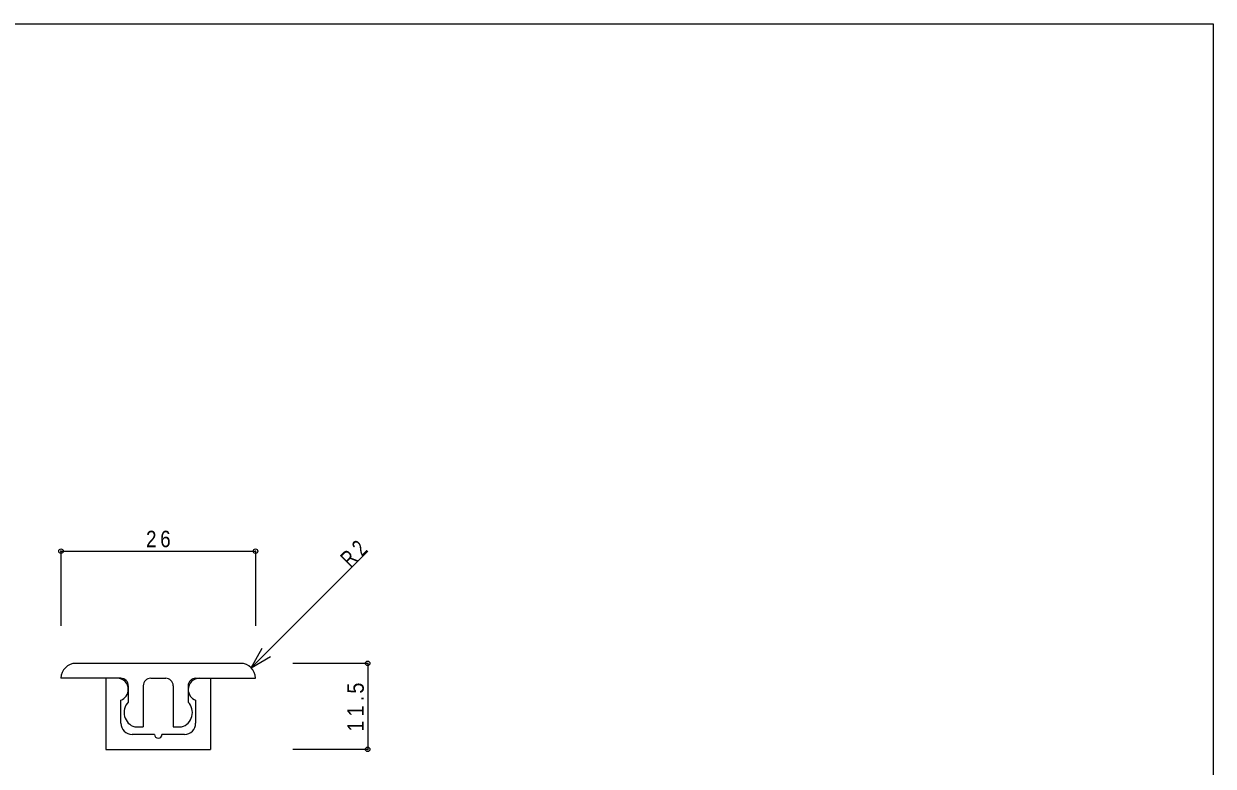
# Model space of a CAD drawing. Units: millimetres on the paper. Extents: x -141 to 141, y -98 to 98.
# Drawn here: x -18 to 141, y -1.8 to 97.5 of the extents above; entities that cross this region are included whole.
import ezdxf

# ---------------------------------------------------------------- set-up
doc = ezdxf.new("R2010")
doc.units = ezdxf.units.MM
doc.header["$PDMODE"] = 32
doc.header["$PDSIZE"] = 0.6
for name, color, linetype, lineweight in [('0-0_ＫＢ製品', 2, 'Continuous', 9), ('0-3_寸法', 4, 'Continuous', 9), ('0-4_引出線字', 4, 'Continuous', 9), ('0-A_ベース', 3, 'Continuous', 9), ('F-0_図面枠', 5, 'Continuous', 9)]:
    doc.layers.add(name, color=color, linetype=linetype, lineweight=lineweight)
doc.layers.add('0-5_文字', color=7, linetype='Continuous')
doc.styles.add('HGｺﾞｼｯｸM', font='')
doc.styles.get('HGｺﾞｼｯｸM').set_extended_font_data('HGｺﾞｼｯｸM')

msp = doc.modelspace()

# ---------------------------------------------------------------- linework, layer by layer
at = {"layer": '0-0_ＫＢ製品'}
for p, q in [((11, 12), (-11, 12)), ((-5, 10), (-13, 10)), ((-1, 10), (1, 10)), ((5, 10), (13, 10)), ((-4, 9), (-4, 6.813)), ((-2, 9), (-2, 3.5)), ((2, 9), (2, 3.5)), ((4, 9), (4, 6.813)), ((-3.128, 3.5), (-2, 3.5)), ((2, 3.5), (3.128, 3.5))]:
    msp.add_line(p, q, dxfattribs=at)
for centre, radius, start, end in [((-11, 10), 2, 90, 180), ((11, 10), 2, 0, 90), ((-5, 9), 1, 0, 90), ((-1, 9), 1, 90, 180), ((1, 9), 1, 0, 90), ((5, 9), 1, 90, 180), ((-2.565, 5.419), 2, 135.84093, 253.66434), ((2.565, 5.419), 2, 286.33566, 44.15907)]:
    msp.add_arc(centre, radius, start, end, dxfattribs=at)
at = {"layer": '0-3_寸法'}
for p, q in [((-13, 27), (13, 27)), ((-13, 27), (-13, 17)), ((13, 27), (13, 17)), ((28, 12), (18, 12)), ((28, 12), (28, 0.5)), ((28, 0.5), (18, 0.5))]:
    msp.add_line(p, q, dxfattribs=at)
for p in [(-13, 27), (13, 27), (28, 12), (28, 0.5)]:
    msp.add_point(p, dxfattribs=at)
at = {"layer": '0-4_引出線字'}
for q in [(28, 27), (13.914, 14.012), (15.012, 12.914)]:
    msp.add_line((12.414, 11.414), q, dxfattribs=at)
at = {"layer": '0-A_ベース'}
for p, q in [((-5.5, 10), (-7, 10)), ((-7, 10), (-7, 0.5)), ((5.5, 10), (7, 10)), ((7, 10), (7, 0.5)), ((-5, 4), (-5, 7.086)), ((5, 7.086), (5, 4)), ((-0.5, 2.5), (-3.5, 2.5)), ((3.5, 2.5), (0.5, 2.5)), ((-7, 0.5), (7, 0.5))]:
    msp.add_line(p, q, dxfattribs=at)
for centre, radius, start, end in [((-5.5, 8.5), 1.5, 0, 90), ((5.5, 8.5), 1.5, 90, 180), ((-5.5, 8.5), 1.5, 289.47122, 0), ((5.5, 8.5), 1.5, 180, 250.52878), ((-3.5, 4), 1.5, 180, 270), ((3.5, 4), 1.5, 270, 0), ((0, 2.5), 0.5, 180, 0)]:
    msp.add_arc(centre, radius, start, end, dxfattribs=at)
at = {"layer": 'F-0_図面枠'}
for p, q in [((-141, 97.5), (141, 97.5)), ((141, 97.5), (141, -97.5))]:
    msp.add_line(p, q, dxfattribs=at)

# ---------------------------------------------------------------- texts
at = {"layer": '0-3_寸法', "color": 7, "insert": (-1.625, 27.5), "char_height": 2.199, "attachment_point": 7, "style": 'HGｺﾞｼｯｸM'}
msp.add_mtext('\\T1.36;\\W0.85;26', dxfattribs=at)
at = {"layer": '0-3_寸法', "color": 7, "insert": (27.5, 2.875), "char_height": 2.199, "attachment_point": 7, "rotation": 90, "style": 'HGｺﾞｼｯｸM'}
msp.add_mtext('\\T1.38;\\W0.9;11.5', dxfattribs=at)
at = {"layer": '0-5_文字', "insert": (25.702, 24.702), "char_height": 2.199, "attachment_point": 7, "rotation": 45, "style": 'HGｺﾞｼｯｸM'}
msp.add_mtext('\\T1.36;\\W0.75;R2', dxfattribs=at)

doc.saveas('drawing.dxf')
